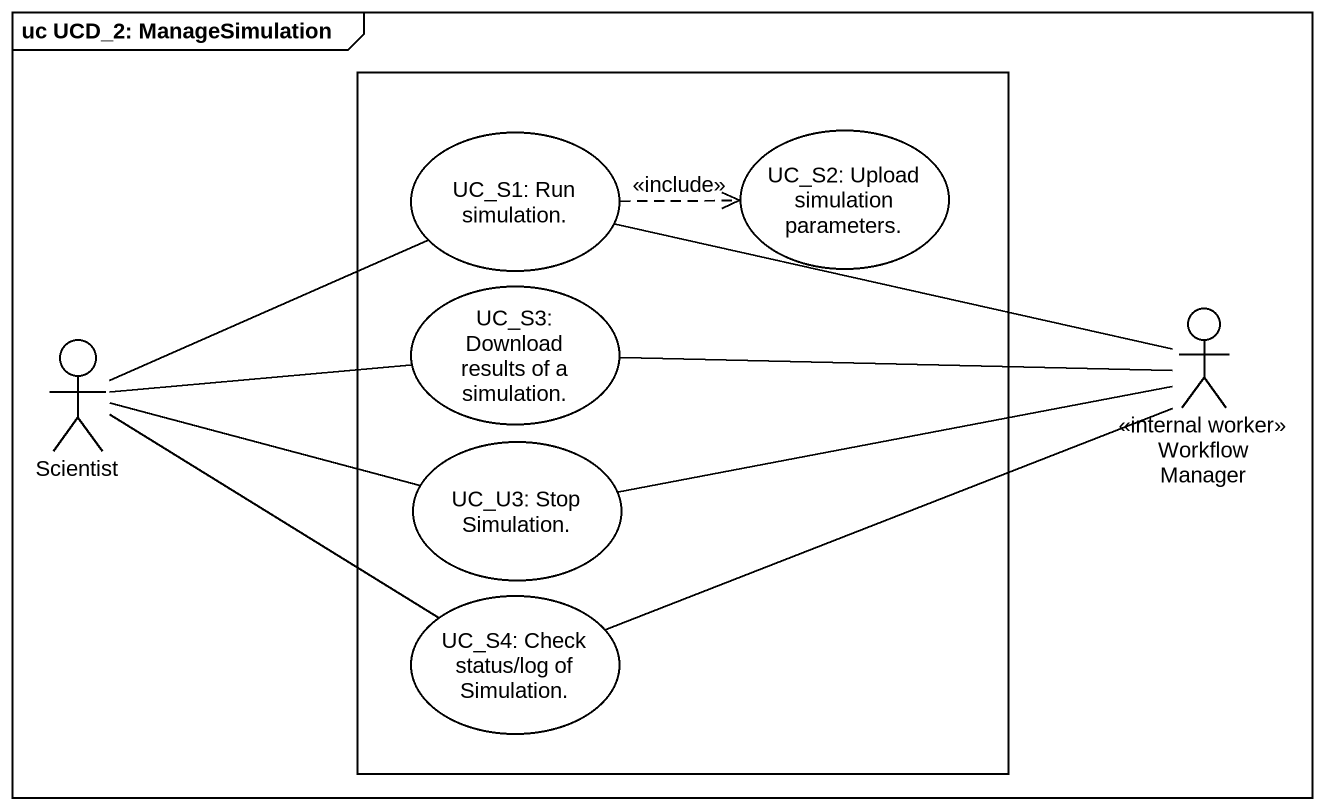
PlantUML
@startuml
mainframe uc UCD_2: ManageSimulation
rectangle " " as rectangle1 {
  usecase "UC_S1: Run simulation." as UC_S1_Run_simulation
  usecase "UC_S2: Upload simulation parameters." as UC_S2_Upload_simulation
  usecase "UC_S3: Download results of a simulation." as UC_S3_Download_results_of_a
  usecase "UC_U3: Stop Simulation." as UC_U3_Stop_Simulation
  usecase "UC_S4: Check status/log of Simulation." as UC_S4_Check_status_log_of
}
actor "Workflow Manager" as Workflow_Manager <<internal worker>>
actor Scientist
UC_S1_Run_simulation .right.> UC_S2_Upload_simulation : <<include>>
Workflow_Manager -left- UC_S1_Run_simulation
Workflow_Manager -left- UC_S3_Download_results_of_a
Workflow_Manager -left- UC_U3_Stop_Simulation
Workflow_Manager -left- UC_S4_Check_status_log_of
Scientist -right- UC_S1_Run_simulation
Scientist -right- UC_S3_Download_results_of_a
Scientist -right- UC_U3_Stop_Simulation
Scientist -right- UC_S4_Check_status_log_of
@enduml
